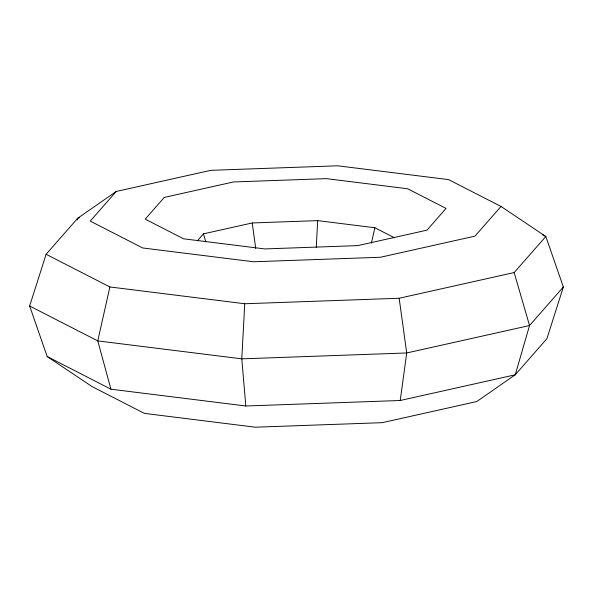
<?xml version="1.0" encoding="UTF-8"?>
<svg xmlns="http://www.w3.org/2000/svg" width="593" height="593" viewBox="0 0 593 593"><rect width="100%" height="100%" fill="white"/><g stroke="black" fill="none" stroke-linecap="round" stroke-linejoin="round"><path stroke-width="0.89" d="M542.558 234.806L545.827 236.481L514.168 272.558L399.163 298.257L244.739 303.757L241.796 358.847L245.813 405.997L400.238 400.497L515.243 374.798L546.894 338.722L563.35 286.997L545.827 236.481L501.018 206.468L448.59 179.612L337.743 165.803L210.804 170.324L116.272 191.443L77.757 218.202L46.106 254.278L29.65 306.003L47.173 356.519L91.982 386.532L144.41 413.388L255.257 427.197L382.196 422.676L476.728 401.557L515.243 374.798L529.542 325.527L563.35 286.997M316.262 247.259L317.685 220.626L374.858 227.749L394.53 237.83M400.238 400.497L406.716 352.968L399.163 298.257M46.106 254.278L109.883 286.96L97.763 340.901L110.95 389.201L245.813 405.997M371.426 243.034L374.858 227.749M77.253 219.959L77.757 218.202L79.558 217.801M116.272 191.443L90.247 221.1L142.676 247.963L253.53 261.772L380.461 257.251L475 236.125L501.018 206.468M197.35 240.81L203.451 233.857L252.21 222.961L317.685 220.626M109.883 286.96L244.739 303.757M29.65 306.003L97.763 340.901L241.796 358.847L406.716 352.968L529.542 325.527L514.168 272.558M47.173 356.519L110.95 389.201M203.451 233.857L205.756 241.803M252.21 222.961L255.731 248.497M164.276 197.425L145.218 219.143L183.615 238.816L264.797 248.927L357.757 245.613L426.99 230.151L446.047 208.432L407.65 188.759L326.469 178.641L233.509 181.955L164.276 197.425"/></g></svg>
